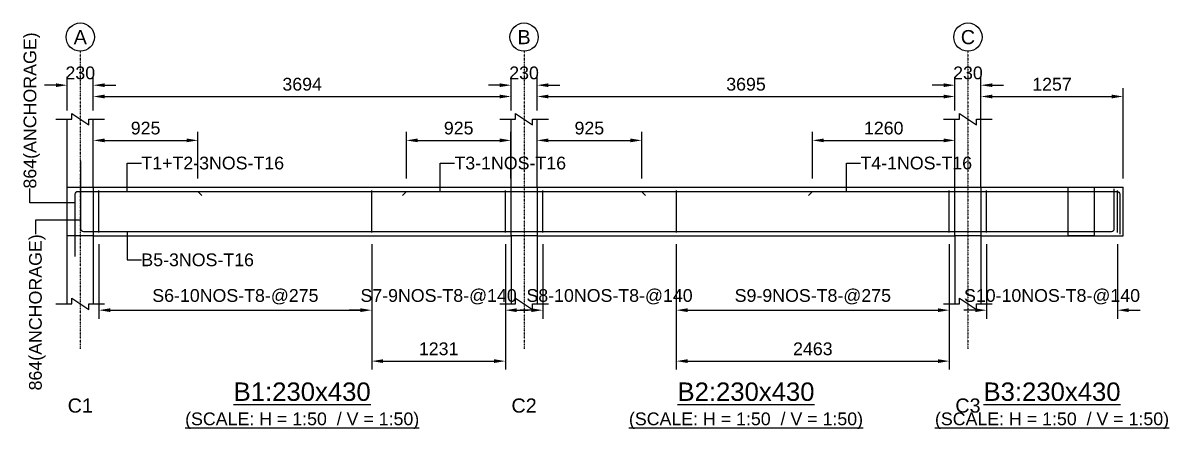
# Model space of a CAD drawing. Header units: inches. Extents: x -816171 to 9366335, y -450961 to 689132.
# Drawn here: x 3454161 to 3474430, y 348021 to 355196 of the extents above; entities that cross this region are included whole.
import ezdxf
from ezdxf.enums import TextEntityAlignment as Align

# ---------------------------------------------------------------- set-up
doc = ezdxf.new("R2010")
doc.units = ezdxf.units.IN
doc.header["$MEASUREMENT"] = 0
doc.linetypes.add('SCCenter', pattern=[1.2, 0.5, -0.3, 0.1, -0.3])
for name, color, linetype in [('Concrete Line', 2, 'Continuous'), ('Cut Line', 31, 'Continuous'), ('Dimension', 31, 'Continuous'), ('Grid', 8, 'Continuous'), ('Labels', 4, 'Continuous'), ('Labels_Support', 4, 'Continuous'), ('Link', 225, 'Continuous'), ('Reinforcement', 130, 'Continuous'), ('Text', 31, 'Continuous')]:
    doc.layers.add(name, color=color, linetype=linetype)
doc.styles.add('SC-SansSerif', font='SansSerif')
doc.styles.get("Standard").update_dxf_attribs({"font": 'txt.shx'})
doc.dimstyles.new('SCBBSDimStyl', dxfattribs={"dimtxt": 225, "dimasz": 200, "dimexe": 150, "dimexo": 150, "dimgap": 100, "dimtad": 1, "dimtoh": 1, "dimdec": 0, "dimzin": 0, "dimdsep": 46, "dimtxsty": 'SC-SansSerif', "dimcen": 0.09, "dimclrd": 8, "dimclre": 8, "dimclrt": 31, "dimadec": 0, "dimazin": 0, "dimtfac": 1, "dimtdec": 0, "dimtix": 1, "dimtofl": 0, "dimtmove": 0, "dimatfit": 3, "dimfxl": 1, "dimtolj": 1, "dimtzin": 0, "dimarcsym": 0})
doc.dimstyles.get("Standard").update_dxf_attribs({"dimtxt": 0.18, "dimasz": 0.18, "dimexe": 0.18, "dimexo": 0.0625, "dimgap": 0.09, "dimtad": 0, "dimtih": 1, "dimtoh": 1, "dimdec": 4, "dimzin": 0, "dimdsep": 46, "dimtxsty": 'Standard', "dimcen": 0.09, "dimadec": 0, "dimazin": 0, "dimtfac": 1, "dimtdec": 4, "dimtofl": 0, "dimtmove": 0, "dimatfit": 3, "dimfxl": 1, "dimtolj": 1, "dimtzin": 0, "dimarcsym": 0})

# ---------------------------------------------------------------- blocks, each defined once
blk = doc.blocks.new('*D1346')
at = {"layer": 'DEFPOINTS', "color": 0, "transparency": 16777216}
for p in [(3455505, 351436), (3460330, 351436), (3460330, 350121)]:
    blk.add_point(p, dxfattribs=at)
at = {"layer": 'Dimension', "color": 8, "lineweight": -2, "transparency": 16777216}
for p, q in [((3455505, 351286), (3455505, 349971)), ((3460330, 351286), (3460330, 349971)), ((3455705, 350121), (3460130, 350121))]:
    blk.add_line(p, q, dxfattribs=at)
at = {"layer": 'Dimension', "color": 8, "transparency": 16777216}
for points in [[(3455705, 350154), (3455705, 350088), (3455505, 350121)], [(3460130, 350154), (3460130, 350088), (3460330, 350121)]]:
    blk.add_solid(points, dxfattribs=at)
at = {"layer": 'Dimension', "color": 31, "transparency": 16777216, "insert": (3457918, 350358), "char_height": 225, "attachment_point": 5, "style": 'SC-SansSerif'}
blk.add_mtext('\\A1;S6-10NOS-T8-@275', dxfattribs=at)
blk = doc.blocks.new('*D1347')
at = {"layer": 'DEFPOINTS', "color": 0, "transparency": 16777216}
for p in [(3460330, 351436), (3462693, 351436), (3462693, 350121)]:
    blk.add_point(p, dxfattribs=at)
at = {"layer": 'Dimension', "color": 8, "lineweight": -2, "transparency": 16777216}
for p, q in [((3460330, 351286), (3460330, 349971)), ((3462693, 351286), (3462693, 349971)), ((3460130, 350121), (3459930, 350121)), ((3462893, 350121), (3463093, 350121))]:
    blk.add_line(p, q, dxfattribs=at)
at = {"layer": 'Dimension', "color": 8, "transparency": 16777216}
for points in [[(3460130, 350154), (3460130, 350088), (3460330, 350121)], [(3462893, 350154), (3462893, 350088), (3462693, 350121)]]:
    blk.add_solid(points, dxfattribs=at)
at = {"layer": 'Dimension', "color": 31, "transparency": 16777216, "insert": (3461512, 350358), "char_height": 225, "attachment_point": 5, "style": 'SC-SansSerif'}
blk.add_mtext('\\A1;S7-9NOS-T8-@140', dxfattribs=at)
blk = doc.blocks.new('*D1348')
at = {"layer": 'DEFPOINTS', "color": 0, "transparency": 16777216}
for p in [(3460330, 351436), (3462693, 351436), (3462693, 349221)]:
    blk.add_point(p, dxfattribs=at)
at = {"layer": 'Dimension', "color": 8, "lineweight": -2, "transparency": 16777216}
for p, q in [((3460330, 351286), (3460330, 349071)), ((3462693, 351286), (3462693, 349071)), ((3460530, 349221), (3462493, 349221))]:
    blk.add_line(p, q, dxfattribs=at)
at = {"layer": 'Dimension', "color": 8, "transparency": 16777216}
for points in [[(3460530, 349254), (3460530, 349188), (3460330, 349221)], [(3462493, 349254), (3462493, 349188), (3462693, 349221)]]:
    blk.add_solid(points, dxfattribs=at)
at = {"layer": 'Dimension', "color": 31, "transparency": 16777216, "insert": (3461512, 349437), "char_height": 225, "attachment_point": 5, "style": 'SC-SansSerif'}
blk.add_mtext('\\A1;1231', dxfattribs=at)
blk = doc.blocks.new('*D1349')
at = {"layer": 'DEFPOINTS', "color": 0, "transparency": 16777216}
for p in [(3463353, 351436), (3465716, 351436), (3465716, 350121)]:
    blk.add_point(p, dxfattribs=at)
at = {"layer": 'Dimension', "color": 8, "lineweight": -2, "transparency": 16777216}
for p, q in [((3463353, 351286), (3463353, 349971)), ((3465716, 351286), (3465716, 349971)), ((3463153, 350121), (3462953, 350121)), ((3465916, 350121), (3466116, 350121))]:
    blk.add_line(p, q, dxfattribs=at)
at = {"layer": 'Dimension', "color": 8, "transparency": 16777216}
for points in [[(3463153, 350154), (3463153, 350088), (3463353, 350121)], [(3465916, 350154), (3465916, 350088), (3465716, 350121)]]:
    blk.add_solid(points, dxfattribs=at)
at = {"layer": 'Dimension', "color": 31, "transparency": 16777216, "insert": (3464535, 350358), "char_height": 225, "attachment_point": 5, "style": 'SC-SansSerif'}
blk.add_mtext('\\A1;S8-10NOS-T8-@140', dxfattribs=at)
blk = doc.blocks.new('*D1350')
at = {"layer": 'DEFPOINTS', "color": 0, "transparency": 16777216}
for p in [(3465716, 351436), (3470543, 351436), (3470543, 350121)]:
    blk.add_point(p, dxfattribs=at)
at = {"layer": 'Dimension', "color": 8, "lineweight": -2, "transparency": 16777216}
for p, q in [((3465716, 351286), (3465716, 349971)), ((3470543, 351286), (3470543, 349971)), ((3465916, 350121), (3470343, 350121))]:
    blk.add_line(p, q, dxfattribs=at)
at = {"layer": 'Dimension', "color": 8, "transparency": 16777216}
for points in [[(3465916, 350154), (3465916, 350088), (3465716, 350121)], [(3470343, 350154), (3470343, 350088), (3470543, 350121)]]:
    blk.add_solid(points, dxfattribs=at)
at = {"layer": 'Dimension', "color": 31, "transparency": 16777216, "insert": (3468130, 350358), "char_height": 225, "attachment_point": 5, "style": 'SC-SansSerif'}
blk.add_mtext('\\A1;S9-9NOS-T8-@275', dxfattribs=at)
blk = doc.blocks.new('*D1351')
at = {"layer": 'DEFPOINTS', "color": 0, "transparency": 16777216}
for p in [(3465716, 351436), (3470543, 351436), (3470543, 349221)]:
    blk.add_point(p, dxfattribs=at)
at = {"layer": 'Dimension', "color": 8, "lineweight": -2, "transparency": 16777216}
for p, q in [((3465716, 351286), (3465716, 349071)), ((3470543, 351286), (3470543, 349071)), ((3465916, 349221), (3470343, 349221))]:
    blk.add_line(p, q, dxfattribs=at)
at = {"layer": 'Dimension', "color": 8, "transparency": 16777216}
for points in [[(3465916, 349254), (3465916, 349188), (3465716, 349221)], [(3470343, 349254), (3470343, 349188), (3470543, 349221)]]:
    blk.add_solid(points, dxfattribs=at)
at = {"layer": 'Dimension', "color": 31, "transparency": 16777216, "insert": (3468130, 349437), "char_height": 225, "attachment_point": 5, "style": 'SC-SansSerif'}
blk.add_mtext('\\A1;2463', dxfattribs=at)
blk = doc.blocks.new('*D1352')
at = {"layer": 'DEFPOINTS', "color": 0, "transparency": 16777216}
for p in [(3471203, 351436), (3473517, 351436), (3473517, 350121)]:
    blk.add_point(p, dxfattribs=at)
at = {"layer": 'Dimension', "color": 8, "lineweight": -2, "transparency": 16777216}
for p, q in [((3471203, 351286), (3471203, 349971)), ((3473517, 351286), (3473517, 349971)), ((3471003, 350121), (3470803, 350121)), ((3473717, 350121), (3473917, 350121))]:
    blk.add_line(p, q, dxfattribs=at)
at = {"layer": 'Dimension', "color": 8, "transparency": 16777216}
for points in [[(3471003, 350154), (3471003, 350088), (3471203, 350121)], [(3473717, 350154), (3473717, 350088), (3473517, 350121)]]:
    blk.add_solid(points, dxfattribs=at)
at = {"layer": 'Dimension', "color": 31, "transparency": 16777216, "insert": (3472360, 350358), "char_height": 225, "attachment_point": 5, "style": 'SC-SansSerif'}
blk.add_mtext('\\A1;S10-10NOS-T8-@140', dxfattribs=at)
blk = doc.blocks.new('*D1359')
at = {"layer": 'DEFPOINTS', "color": 0, "transparency": 16777216}
for p in [(3457255, 353121), (3455405, 352296), (3457255, 352296)]:
    blk.add_point(p, dxfattribs=at)
at = {"layer": 'Dimension', "color": 8, "lineweight": -2, "transparency": 16777216}
for p, q in [((3455405, 352446), (3455405, 353271)), ((3455605, 353121), (3457055, 353121)), ((3457255, 352446), (3457255, 353271))]:
    blk.add_line(p, q, dxfattribs=at)
at = {"layer": 'Dimension', "color": 8, "transparency": 16777216}
for points in [[(3455605, 353154), (3455605, 353088), (3455405, 353121)], [(3457055, 353154), (3457055, 353088), (3457255, 353121)]]:
    blk.add_solid(points, dxfattribs=at)
at = {"layer": 'Dimension', "color": 31, "transparency": 16777216, "insert": (3456330, 353337), "char_height": 225, "attachment_point": 5, "style": 'SC-SansSerif'}
blk.add_mtext('\\A1;925', dxfattribs=at)
blk = doc.blocks.new('*D1360')
at = {"layer": 'DEFPOINTS', "color": 0, "transparency": 16777216}
for p in [(3462792, 353121), (3460942, 352296), (3462792, 352296)]:
    blk.add_point(p, dxfattribs=at)
at = {"layer": 'Dimension', "color": 8, "lineweight": -2, "transparency": 16777216}
for p, q in [((3460942, 352446), (3460942, 353271)), ((3461142, 353121), (3462592, 353121)), ((3462792, 352446), (3462792, 353271))]:
    blk.add_line(p, q, dxfattribs=at)
at = {"layer": 'Dimension', "color": 8, "transparency": 16777216}
for points in [[(3461142, 353154), (3461142, 353088), (3460942, 353121)], [(3462592, 353154), (3462592, 353088), (3462792, 353121)]]:
    blk.add_solid(points, dxfattribs=at)
at = {"layer": 'Dimension', "color": 31, "transparency": 16777216, "insert": (3461867, 353337), "char_height": 225, "attachment_point": 5, "style": 'SC-SansSerif'}
blk.add_mtext('\\A1;925', dxfattribs=at)
blk = doc.blocks.new('*D1361')
at = {"layer": 'DEFPOINTS', "color": 0, "transparency": 16777216}
for p in [(3465103, 353121), (3463253, 352296), (3465103, 352296)]:
    blk.add_point(p, dxfattribs=at)
at = {"layer": 'Dimension', "color": 8, "lineweight": -2, "transparency": 16777216}
for p, q in [((3463253, 352446), (3463253, 353271)), ((3463453, 353121), (3464903, 353121)), ((3465103, 352446), (3465103, 353271))]:
    blk.add_line(p, q, dxfattribs=at)
at = {"layer": 'Dimension', "color": 8, "transparency": 16777216}
for points in [[(3463453, 353154), (3463453, 353088), (3463253, 353121)], [(3464903, 353154), (3464903, 353088), (3465103, 353121)]]:
    blk.add_solid(points, dxfattribs=at)
at = {"layer": 'Dimension', "color": 31, "transparency": 16777216, "insert": (3464178, 353337), "char_height": 225, "attachment_point": 5, "style": 'SC-SansSerif'}
blk.add_mtext('\\A1;925', dxfattribs=at)
blk = doc.blocks.new('*D1362')
at = {"layer": 'DEFPOINTS', "color": 0, "transparency": 16777216}
for p in [(3470644, 353121), (3468124, 352296), (3470644, 352296)]:
    blk.add_point(p, dxfattribs=at)
at = {"layer": 'Dimension', "color": 8, "lineweight": -2, "transparency": 16777216}
for p, q in [((3468124, 352446), (3468124, 353271)), ((3468324, 353121), (3470444, 353121)), ((3470644, 352446), (3470644, 353271))]:
    blk.add_line(p, q, dxfattribs=at)
at = {"layer": 'Dimension', "color": 8, "transparency": 16777216}
for points in [[(3468324, 353154), (3468324, 353088), (3468124, 353121)], [(3470444, 353154), (3470444, 353088), (3470644, 353121)]]:
    blk.add_solid(points, dxfattribs=at)
at = {"layer": 'Dimension', "color": 31, "transparency": 16777216, "insert": (3469384, 353337), "char_height": 225, "attachment_point": 5, "style": 'SC-SansSerif'}
blk.add_mtext('\\A1;1260', dxfattribs=at)
blk = doc.blocks.new('*D1353')
at = {"layer": 'DEFPOINTS', "color": 0, "transparency": 16777216}
for p in [(3462793, 353896), (3455405, 353496), (3462793, 353496)]:
    blk.add_point(p, dxfattribs=at)
at = {"layer": 'Dimension', "color": 8, "lineweight": -2, "transparency": 16777216}
for p, q in [((3455405, 353646), (3455405, 354046)), ((3462793, 353646), (3462793, 354046)), ((3455605, 353896), (3462593, 353896))]:
    blk.add_line(p, q, dxfattribs=at)
at = {"layer": 'Dimension', "color": 8, "transparency": 16777216}
for points in [[(3455605, 353929), (3455605, 353863), (3455405, 353896)], [(3462593, 353929), (3462593, 353863), (3462793, 353896)]]:
    blk.add_solid(points, dxfattribs=at)
at = {"layer": 'Dimension', "color": 31, "transparency": 16777216, "insert": (3459099, 354112), "char_height": 225, "attachment_point": 5, "style": 'SC-SansSerif'}
blk.add_mtext('\\A1;3694', dxfattribs=at)
blk = doc.blocks.new('*D1354')
at = {"layer": 'DEFPOINTS', "color": 0, "transparency": 16777216}
for p in [(3470643, 353896), (3463253, 353496), (3470643, 353496)]:
    blk.add_point(p, dxfattribs=at)
at = {"layer": 'Dimension', "color": 8, "lineweight": -2, "transparency": 16777216}
for p, q in [((3463253, 353646), (3463253, 354046)), ((3470643, 353646), (3470643, 354046)), ((3463453, 353896), (3470443, 353896))]:
    blk.add_line(p, q, dxfattribs=at)
at = {"layer": 'Dimension', "color": 8, "transparency": 16777216}
for points in [[(3463453, 353929), (3463453, 353863), (3463253, 353896)], [(3470443, 353929), (3470443, 353863), (3470643, 353896)]]:
    blk.add_solid(points, dxfattribs=at)
at = {"layer": 'Dimension', "color": 31, "transparency": 16777216, "insert": (3466948, 354112), "char_height": 225, "attachment_point": 5, "style": 'SC-SansSerif'}
blk.add_mtext('\\A1;3695', dxfattribs=at)
blk = doc.blocks.new('*D1355')
at = {"layer": 'DEFPOINTS', "color": 0, "transparency": 16777216}
for p in [(3473617, 353896), (3471103, 353496), (3473617, 352296)]:
    blk.add_point(p, dxfattribs=at)
at = {"layer": 'Dimension', "color": 8, "lineweight": -2, "transparency": 16777216}
for p, q in [((3471103, 353646), (3471103, 354046)), ((3473617, 352446), (3473617, 354046)), ((3471303, 353896), (3473417, 353896))]:
    blk.add_line(p, q, dxfattribs=at)
at = {"layer": 'Dimension', "color": 8, "transparency": 16777216}
for points in [[(3471303, 353929), (3471303, 353863), (3471103, 353896)], [(3473417, 353929), (3473417, 353863), (3473617, 353896)]]:
    blk.add_solid(points, dxfattribs=at)
at = {"layer": 'Dimension', "color": 31, "transparency": 16777216, "insert": (3472360, 354112), "char_height": 225, "attachment_point": 5, "style": 'SC-SansSerif'}
blk.add_mtext('\\A1;1257', dxfattribs=at)
blk = doc.blocks.new('*D1356')
at = {"layer": 'DEFPOINTS', "color": 0, "transparency": 16777216}
for p in [(3455405, 354096), (3454945, 353496), (3455405, 353496)]:
    blk.add_point(p, dxfattribs=at)
at = {"layer": 'Dimension', "color": 8, "lineweight": -2, "transparency": 16777216}
for p, q in [((3454945, 353646), (3454945, 354246)), ((3455405, 353646), (3455405, 354246)), ((3454745, 354096), (3454545, 354096)), ((3455605, 354096), (3455805, 354096))]:
    blk.add_line(p, q, dxfattribs=at)
at = {"layer": 'Dimension', "color": 8, "transparency": 16777216}
for points in [[(3454745, 354129), (3454745, 354063), (3454945, 354096)], [(3455605, 354129), (3455605, 354063), (3455405, 354096)]]:
    blk.add_solid(points, dxfattribs=at)
at = {"layer": 'Dimension', "color": 31, "transparency": 16777216, "insert": (3455175, 354312), "char_height": 225, "attachment_point": 5, "style": 'SC-SansSerif'}
blk.add_mtext('\\A1;230', dxfattribs=at)
blk = doc.blocks.new('*D1357')
at = {"layer": 'DEFPOINTS', "color": 0, "transparency": 16777216}
for p in [(3463253, 354096), (3462793, 353496), (3463253, 353496)]:
    blk.add_point(p, dxfattribs=at)
at = {"layer": 'Dimension', "color": 8, "lineweight": -2, "transparency": 16777216}
for p, q in [((3462793, 353646), (3462793, 354246)), ((3463253, 353646), (3463253, 354246)), ((3462593, 354096), (3462393, 354096)), ((3463453, 354096), (3463653, 354096))]:
    blk.add_line(p, q, dxfattribs=at)
at = {"layer": 'Dimension', "color": 8, "transparency": 16777216}
for points in [[(3462593, 354129), (3462593, 354063), (3462793, 354096)], [(3463453, 354129), (3463453, 354063), (3463253, 354096)]]:
    blk.add_solid(points, dxfattribs=at)
at = {"layer": 'Dimension', "color": 31, "transparency": 16777216, "insert": (3463023, 354312), "char_height": 225, "attachment_point": 5, "style": 'SC-SansSerif'}
blk.add_mtext('\\A1;230', dxfattribs=at)
blk = doc.blocks.new('*D1358')
at = {"layer": 'DEFPOINTS', "color": 0, "transparency": 16777216}
for p in [(3471103, 354096), (3470643, 353496), (3471103, 352296)]:
    blk.add_point(p, dxfattribs=at)
at = {"layer": 'Dimension', "color": 8, "lineweight": -2, "transparency": 16777216}
for p, q in [((3470643, 353646), (3470643, 354246)), ((3471103, 352446), (3471103, 354246)), ((3470443, 354096), (3470243, 354096)), ((3471303, 354096), (3471503, 354096))]:
    blk.add_line(p, q, dxfattribs=at)
at = {"layer": 'Dimension', "color": 8, "transparency": 16777216}
for points in [[(3470443, 354129), (3470443, 354063), (3470643, 354096)], [(3471303, 354129), (3471303, 354063), (3471103, 354096)]]:
    blk.add_solid(points, dxfattribs=at)
at = {"layer": 'Dimension', "color": 31, "transparency": 16777216, "insert": (3470873, 354312), "char_height": 225, "attachment_point": 5, "style": 'SC-SansSerif'}
blk.add_mtext('\\A1;230', dxfattribs=at)

msp = doc.modelspace()

# ---------------------------------------------------------------- linework, layer by layer
at = {"layer": 'Concrete Line'}
for p, q in [((3454945.0308, 350235.86204), (3454945.0308, 353495.86204)), ((3455405.0308, 352295.86204), (3455405.0308, 353495.86204)), ((3462793.0308, 352295.86204), (3462793.0308, 353495.86204)), ((3463253.0308, 352295.86204), (3463253.0308, 353495.86204)), ((3470643.0308, 352295.86204), (3470643.0308, 353495.86204)), ((3471103.0308, 352295.86204), (3471103.0308, 353495.86204)), ((3473617.0308, 351435.86204), (3473617.0308, 352295.86204)), ((3455405.0308, 351435.86204), (3455405.0308, 350235.86204)), ((3462793.0308, 351435.86204), (3462793.0308, 350235.86204)), ((3463253.0308, 351435.86204), (3463253.0308, 350235.86204)), ((3470643.0308, 351435.86204), (3470643.0308, 350235.86204)), ((3471103.0308, 351435.86204), (3471103.0308, 350235.86204))]:
    msp.add_line(p, q, dxfattribs=at)
for points in [[(3454945.0308, 352295.86204), (3455405.0308, 352295.86204), (3455405.0308, 352295.86204), (3455405.0308, 351435.86204), (3455405.0308, 351435.86204), (3454945.0308, 351435.86204), (3454945.0308, 351435.86204), (3454945.0308, 352295.86204)], [(3462793.0308, 352295.86204), (3463253.0308, 352295.86204), (3463253.0308, 352295.86204), (3463253.0308, 351435.86204), (3463253.0308, 351435.86204), (3462793.0308, 351435.86204), (3462793.0308, 351435.86204), (3462793.0308, 352295.86204)], [(3470643.0308, 352295.86204), (3471103.0308, 352295.86204), (3471103.0308, 352295.86204), (3471103.0308, 351435.86204), (3471103.0308, 351435.86204), (3470643.0308, 351435.86204), (3470643.0308, 351435.86204), (3470643.0308, 352295.86204)], [(3472643.0308, 352295.86204), (3473103.0308, 352295.86204), (3473103.0308, 352295.86204), (3473103.0308, 351435.86204), (3473103.0308, 351435.86204), (3472643.0308, 351435.86204), (3472643.0308, 351435.86204), (3472643.0308, 352295.86204)]]:
    msp.add_lwpolyline(points, close=True, dxfattribs=at)
for points in [[(3455405.0308, 352295.86204), (3462793.0308, 352295.86204)], [(3463253.0308, 352295.86204), (3470643.0308, 352295.86204)], [(3471103.0308, 352295.86204), (3473617.0308, 352295.86204)], [(3455405.0308, 351435.86204), (3462793.0308, 351435.86204)], [(3463253.0308, 351435.86204), (3470643.0308, 351435.86204)], [(3471103.0308, 351435.86204), (3473617.0308, 351435.86204)]]:
    msp.add_lwpolyline(points, dxfattribs=at)
at = {"layer": 'Cut Line'}
for points in [[(3454745.0308, 353495.86204), (3455025.0308, 353495.86204), (3455025.0308, 353595.86204), (3455325.0308, 353395.86204), (3455325.0308, 353495.86204), (3455605.0308, 353495.86204)], [(3462593.0308, 353495.86204), (3462873.0308, 353495.86204), (3462873.0308, 353595.86204), (3463173.0308, 353395.86204), (3463173.0308, 353495.86204), (3463453.0308, 353495.86204)], [(3470443.0308, 353495.86204), (3470723.0308, 353495.86204), (3470723.0308, 353595.86204), (3471023.0308, 353395.86204), (3471023.0308, 353495.86204), (3471303.0308, 353495.86204)], [(3454745.0308, 350235.86204), (3455025.0308, 350235.86204), (3455025.0308, 350335.86204), (3455325.0308, 350135.86204), (3455325.0308, 350235.86204), (3455605.0308, 350235.86204)], [(3462593.0308, 350235.86204), (3462873.0308, 350235.86204), (3462873.0308, 350335.86204), (3463173.0308, 350135.86204), (3463173.0308, 350235.86204), (3463453.0308, 350235.86204)], [(3470443.0308, 350235.86204), (3470723.0308, 350235.86204), (3470723.0308, 350335.86204), (3471023.0308, 350135.86204), (3471023.0308, 350235.86204), (3471303.0308, 350235.86204)]]:
    msp.add_lwpolyline(points, dxfattribs=at)
at = {"layer": 'Grid', "linetype": 'SCCenter'}
for p, q in [((3455175.0308, 354695.86204), (3455175.0308, 349435.86204)), ((3463023.0308, 354695.86204), (3463023.0308, 349435.86204)), ((3470873.0308, 354695.86204), (3470873.0308, 349435.86204))]:
    msp.add_line(p, q, dxfattribs=at)
at = {"layer": 'Grid'}
for centre in [(3455175.0308, 354945.86204), (3463023.0308, 354945.86204), (3470873.0308, 354945.86204)]:
    msp.add_circle(centre, 250, dxfattribs=at)
at = {"layer": 'Link'}
for p, q in [((3455505.0308, 351495.86204), (3455505.0308, 352235.86204)), ((3460330.37669, 351495.86204), (3460330.37669, 352235.86204)), ((3462693.0308, 351495.86204), (3462693.0308, 352235.86204)), ((3463353.0308, 351495.86204), (3463353.0308, 352235.86204)), ((3465716.37042, 351495.86204), (3465716.37042, 352235.86204)), ((3470543.0308, 351495.86204), (3470543.0308, 352235.86204)), ((3471203.0308, 351495.86204), (3471203.0308, 352235.86204)), ((3473517.0308, 351495.86204), (3473517.0308, 352235.86204))]:
    msp.add_line(p, q, dxfattribs=at)
at = {"layer": 'Reinforcement'}
for points in [[(3455181.0308, 352759.86204), (3455181.0308, 351561.86204, 0.4142135624), (3455231.0308, 351511.86204), (3473410.03551, 351511.86204, 0.4142135238), (3473460.03551, 351561.86204), (3473460.03551, 352265.86204)], [(3455085.0308, 351067.86204), (3455085.0308, 352169.86204, -0.4142135624), (3455135.0308, 352219.86204), (3457255.0308, 352219.86204), (3457325.74148, 352149.15136)], [(3455085.0308, 351067.86204), (3455085.0308, 352169.86204, -0.4142135624), (3455135.0308, 352219.86204), (3473506.54022, 352219.86204, -0.4142134778), (3473556.54022, 352169.86204), (3473556.54022, 351465.86204)], [(3468051.82954, 352149.15136), (3468122.54022, 352219.86204), (3473506.54022, 352219.86204, -0.4142134778), (3473556.54022, 352169.86204), (3473556.54022, 351465.86204)]]:
    msp.add_lwpolyline(points, format="xyb", dxfattribs=at)
msp.add_lwpolyline([(3460871.32483, 352149.15136), (3460942.03551, 352219.86204), (3465102.03551, 352219.86204), (3465172.74619, 352149.15136)], dxfattribs=at)

# ---------------------------------------------------------------- texts
at = {"layer": 'Grid', "style": 'SC-SansSerif'}
for s, p in [('A', (3455175.0308, 354945.86204)), ('B', (3463023.0308, 354945.86204)), ('C', (3470873.0308, 354945.86204))]:
    msp.add_text(s, height=250, dxfattribs=at).set_placement(p, align=Align.MIDDLE)
at = {"layer": 'Labels', "style": 'SC-SansSerif'}
for s, p in [('%%uB1:230x430', (3459099.0308, 348420.86204)), ('%%uB2:230x430', (3466948.0308, 348420.86204)), ('%%uB3:230x430', (3472360.0308, 348420.86204))]:
    msp.add_text(s, height=325, dxfattribs=at).set_placement(p, align=Align.BOTTOM_CENTER)
at = {"layer": 'Labels_Support', "style": 'SC-SansSerif'}
for s, p in [('C1', (3455175.0308, 348235.86204)), ('C2', (3463023.0308, 348235.86204)), ('C3', (3470873.0308, 348235.86204))]:
    msp.add_text(s, height=250, dxfattribs=at).set_placement(p, align=Align.BOTTOM_CENTER)
at = {"layer": 'Text', "style": 'SC-SansSerif'}
msp.add_text('864(ANCHORAGE)', height=225, rotation=90, dxfattribs=at).set_placement((3454285.0308, 352269.86204), align=Align.MIDDLE_LEFT)
for s, p in [('T1+T2-3NOS-T16', (3456255.0308, 352720.86204)), ('T3-1NOS-T16', (3461792.03551, 352720.86204)), ('T4-1NOS-T16', (3468972.54022, 352720.86204)), ('B5-3NOS-T16', (3456255.0308, 351010.86204))]:
    msp.add_text(s, height=225, dxfattribs=at).set_placement(p, align=Align.MIDDLE_LEFT)
msp.add_text('864(ANCHORAGE)', height=225, rotation=90, dxfattribs=at).set_placement((3454381.0308, 351461.86204), align=Align.MIDDLE_RIGHT)
for p in [(3459099.0308, 348020.86204), (3466948.0308, 348020.86204), (3472360.0308, 348020.86204)]:
    msp.add_text('%%u(SCALE: H = 1:50  / V = 1:50)', height=225, dxfattribs=at).set_placement(p, align=Align.BOTTOM_CENTER)

# ---------------------------------------------------------------- dimensions: what is measured, and where the dimension line sits
at = {"layer": 'Dimension'}
for base, p1, p2, text, picture, middle in [((3455405.0308, 354095.86204), (3454945.0308, 353495.86204), (3455405.0308, 353495.86204), '230', '*D1356', (3455175.0308, 354311.91142)), ((3463253.0308, 354095.86204), (3462793.0308, 353495.86204), (3463253.0308, 353495.86204), '230', '*D1357', (3463023.0308, 354311.91142)), ((3471103.0308, 354095.86204), (3470643.0308, 353495.86204), (3471103.0308, 352295.86204), '230', '*D1358', (3470873.0308, 354311.91142)), ((3462793.0308, 353895.86204), (3455405.0308, 353495.86204), (3462793.0308, 353495.86204), '3694', '*D1353', (3459099.0308, 354111.91142)), ((3470643.0308, 353895.86204), (3463253.0308, 353495.86204), (3470643.0308, 353495.86204), '3695', '*D1354', (3466948.0308, 354111.91142)), ((3473617.0308, 353895.86204), (3471103.0308, 353495.86204), (3473617.0308, 352295.86204), '1257', '*D1355', (3472360.0308, 354111.7571)), ((3457255.0308, 353120.86204), (3455405.0308, 352295.86204), (3457255.0308, 352295.86204), '925', '*D1359', (3456330.0308, 353336.7571)), ((3462792.0355, 353120.86204), (3460942.0355, 352295.86204), (3462792.0355, 352295.86204), '925', '*D1360', (3461867.0355, 353336.7571)), ((3465103.0308, 353120.86204), (3463253.0308, 352295.86204), (3465103.0308, 352295.86204), '925', '*D1361', (3464178.0308, 353336.7571)), ((3470643.5355, 353120.86204), (3468123.5355, 352295.86204), (3470643.5355, 352295.86204), '1260', '*D1362', (3469383.5355, 353336.91142)), ((3460330.3767, 350120.86204), (3455505.0308, 351435.86204), (3460330.3767, 351435.86204), 'S6-10NOS-T8-@275', '*D1346', (3457917.70375, 350357.59043)), ((3462693.0308, 350120.86204), (3460330.3767, 351435.86204), (3462693.0308, 351435.86204), 'S7-9NOS-T8-@140', '*D1347', (3461511.70375, 350357.59043)), ((3462693.0308, 349220.86204), (3460330.3767, 351435.86204), (3462693.0308, 351435.86204), '1231', '*D1348', (3461511.70375, 349436.91142)), ((3465716.3704, 350120.86204), (3463353.0308, 351435.86204), (3465716.3704, 351435.86204), 'S8-10NOS-T8-@140', '*D1349', (3464534.7006, 350357.59043)), ((3470543.0308, 350120.86204), (3465716.3704, 351435.86204), (3470543.0308, 351435.86204), 'S9-9NOS-T8-@275', '*D1350', (3468129.7006, 350357.59043)), ((3470543.0308, 349220.86204), (3465716.3704, 351435.86204), (3470543.0308, 351435.86204), '2463', '*D1351', (3468129.7006, 349436.91142)), ((3473517.0308, 350120.86204), (3471203.0308, 351435.86204), (3473517.0308, 351435.86204), 'S10-10NOS-T8-@140', '*D1352', (3472360.0308, 350357.59043))]:
    dim = msp.add_linear_dim(base=base, p1=p1, p2=p2, text=text, dimstyle='SCBBSDimStyl', dxfattribs=at)
    dim.commit()
    dim.dimension.update_dxf_attribs({"geometry": picture, "text_midpoint": middle})

# ---------------------------------------------------------------- leaders
at = {"layer": 'Dimension', "color": 8}
for points in [[(3456005.0308, 352219.86204), (3456005.0308, 352720.86204), (3456255.0308, 352720.86204)], [(3461542.03551, 352219.86204), (3461542.03551, 352720.86204), (3461792.03551, 352720.86204)], [(3468722.54022, 352219.86204), (3468722.54022, 352720.86204), (3468972.54022, 352720.86204)], [(3455085.0308, 352019.86204), (3454285.0308, 352019.86204), (3454285.0308, 352269.86204)], [(3455181.0308, 351711.86204), (3454381.0308, 351711.86204), (3454381.0308, 351461.86204)], [(3456005.0308, 351511.86204), (3456005.0308, 351010.86204), (3456255.0308, 351010.86204)]]:
    msp.add_leader(points, dimstyle='Standard', dxfattribs=at)

doc.saveas('drawing.dxf')
